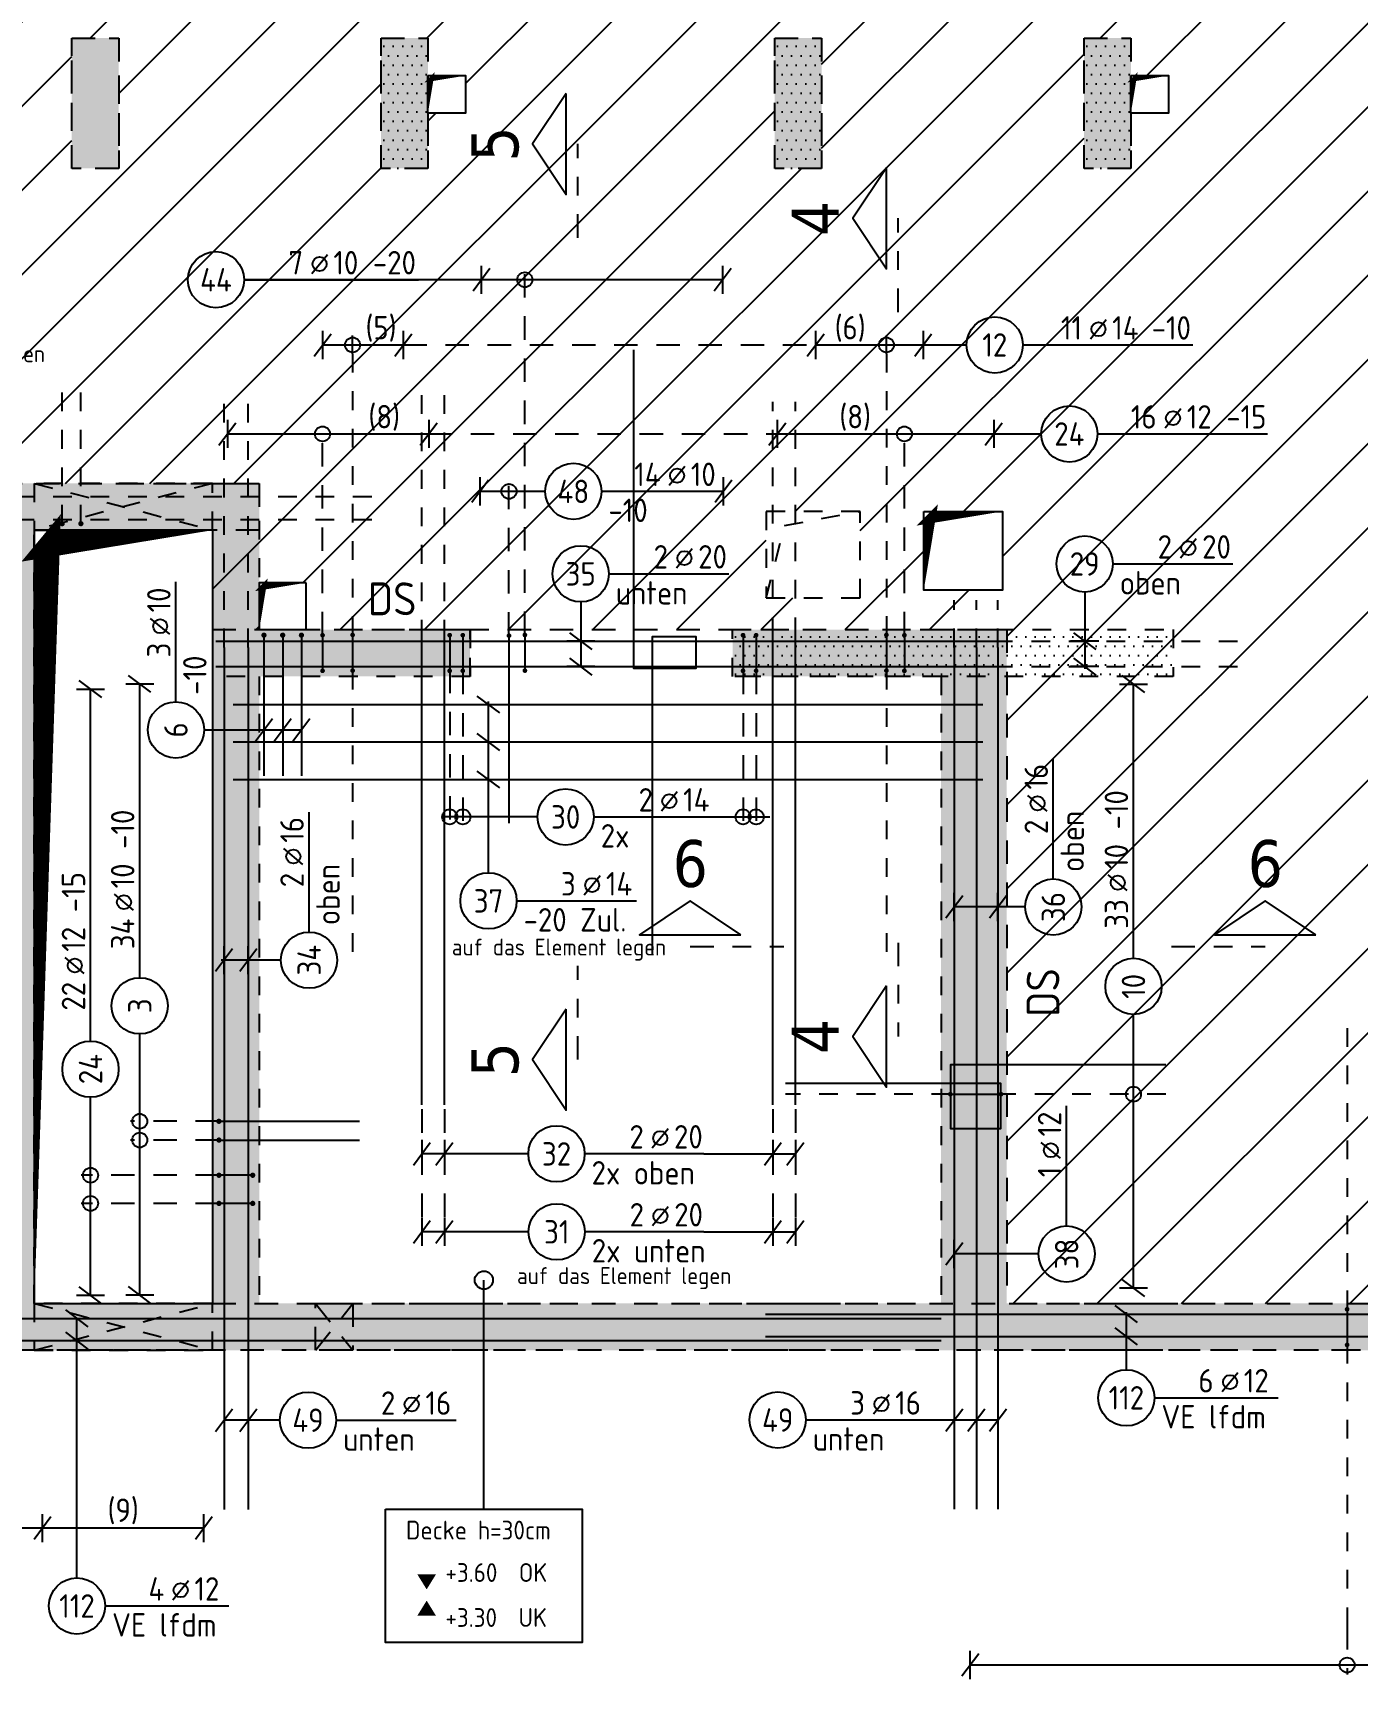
# Model space of a CAD drawing. Extents: x -19 to 96, y 0 to 49.
# Drawn here: x 24.77 to 31.84, y 21.91 to 30.69 of the extents above; entities that cross this region are included whole.
import ezdxf
from ezdxf.enums import TextEntityAlignment as Align

# ---------------------------------------------------------------- set-up
doc = ezdxf.new("R2010")
doc.units = 0
doc.header["$LTSCALE"] = 0.5
for name, pattern in [('AUSGEZOGEN', [1000.01, 1000, 0.01]), ('DOT', [0.175, 0.05, -0.125]), ('HIDDEN', [0.375, 0.25, -0.125]), ('HIDDEN2', [0.187, 0.125, -0.062]), ('PUNKT', [0.175, 0.05, -0.125]), ('STRICHPUNKT2', [0.55, 0.25, -0.125, 0.05, -0.125]), ('VERDECKT', [0.375, 0.25, -0.125])]:
    doc.linetypes.add(name, pattern=pattern)
for name, color, linetype in [('BETON', 7, 'Continuous'), ('BZ', 7, 'Continuous'), ('DD', 7, 'Continuous'), ('DRUEBER', 7, 'Continuous'), ('EG', 7, 'Continuous'), ('grau_dunkel', 7, 'Continuous'), ('grau_hell', 7, 'Continuous'), ('grau_mittel', 7, 'Continuous'), ('koten', 7, 'Continuous'), ('OBJEKT', 7, 'Continuous'), ('RND', 7, 'Continuous'), ('SCHATTEN', 7, 'Continuous'), ('SCHNITTE', 7, 'Continuous'), ('SCHRAFF', 7, 'Continuous'), ('TEXT', 7, 'Continuous'), ('VERDECKT', 7, 'Continuous'), ('WD', 7, 'Continuous')]:
    doc.layers.add(name, color=color, linetype=linetype)
doc.layers.add('NOPLOT', color=7, linetype='Continuous', plot=False)
doc.styles.add('helv', font='tahoma.ttf')
doc.styles.add('txt', font='isocp.shx')
pattern_1 = [(0, (-68.37773, 378.069226), (0.025, 0.05), [0, -0.05])]

# ---------------------------------------------------------------- blocks, each defined once
blk = doc.blocks.new('okrd_o')
at = {"layer": 'koten', "color": 7, "linetype": 'Continuous'}
blk.add_solid([(-0.125, 0.202), (0.125, 0.202), (0, 0)], dxfattribs=at)
at = {"layer": 'koten', "style": 'txt'}
blk.add_attdef('OKRD', (0.25, 0.1), '', height=0.25, dxfattribs=at)
blk = doc.blocks.new('okrd_u')
at = {"layer": 'koten', "color": 7, "linetype": 'Continuous'}
blk.add_solid([(-0.125, -0.202), (0.125, -0.202), (0, 0)], dxfattribs=at)
at = {"layer": 'koten', "style": 'txt'}
blk.add_attdef('OKRD', (0.25, -0.35), '', height=0.25, dxfattribs=at)
blk = doc.blocks.new('RND_LEI')
at = {"layer": 'RND', "color": 7, "linetype": 'Continuous'}
blk.add_line((1.022, 0.066), (1.19, 0.27), dxfattribs=at)
for centre, radius in [((0, 0), 0.3), ((1.106, 0.168), 0.075)]:
    blk.add_circle(centre, radius, dxfattribs=at)
at = {"layer": 'RND', "color": 7, "linetype": 'Continuous', "style": 'txt'}
blk.add_attdef('ANZ', text='', height=0.25, dxfattribs=at).set_placement((0.931, 0.057), align=Align.RIGHT)
for tag, p in [('DUM', (1.253, 0.057)), ('ABSTD', (1.674, 0.057)), ('POSTXT', (0.374, -0.327))]:
    blk.add_attdef(tag, p, '', height=0.25, dxfattribs=at)
blk.add_attdef('POSL', text='', height=0.25, dxfattribs=at).set_placement((0, 0), align=Align.MIDDLE)
blk = doc.blocks.new('lei_gre')
at = {"layer": 'RND', "color": 7, "linetype": 'Continuous'}
for p, q in [((-0.09, -0.12), (0.09, 0.12)), ((0, 0.15), (0, -0.15))]:
    blk.add_line(p, q, dxfattribs=at)
blk = doc.blocks.new('SCHN-1')
at = {"layer": 'SCHNITTE', "color": 5, "linetype": 'Continuous'}
blk.add_lwpolyline([(0.54, 0.125), (0, 0.485), (-0.54, 0.125)], close=True, dxfattribs=at)
at = {"layer": 'SCHNITTE', "color": 6, "linetype": 'Continuous', "style": 'helv'}
blk.add_attdef('SCHN-1', text='', height=0.5, dxfattribs=at).set_placement((0, 0.635), align=Align.CENTER)

msp = doc.modelspace()

# ---------------------------------------------------------------- hatches: boundary and pattern name
at = {"layer": 'grau_hell', "linetype": 'AUSGEZOGEN'}
h = msp.add_hatch(dxfattribs=at)
h.set_pattern_fill('ANSI31', color=9, scale=0.1, style=0, double=1)
h.set_pattern_definition([(45, (0.70277, 0), (-0.2245064, 0.2245064), [])])
h.paths.add_polyline_path([(18.0072, 31.697), (18.0072, 37.8627), (16.6822, 37.8627), (16.6822, 36.6227), (16.6822, 35.4877), (16.6822, 31.0327), (16.8722, 31.0327), (16.8722, 30.8527), (16.6822, 30.8527), (16.6822, 29.9127), (16.6822, 28.2877), (21.5772, 28.2877), (21.9772, 28.2877), (22.3322, 28.2877), (23.2172, 28.2877), (25.9822, 28.2877), (25.9822, 28.0377), (25.7322, 28.0377), (25.7322, 27.5077), (25.9822, 27.5077), (25.9822, 27.7577), (26.2322, 27.7577), (26.2322, 27.5077), (29.9697, 27.5077), (29.9697, 23.9127), (36.8572, 23.9127), (36.8572, 27.6877), (36.4072, 27.6877), (36.4072, 28.1377), (36.8572, 28.1377), (36.8572, 28.2877), (38.4872, 28.2877), (39.0872, 28.2877), (41.6322, 28.2877), (41.6322, 28.8377), (41.6322, 29.9127), (41.6322, 30.1627), (42.6822, 30.1627), (42.6822, 35.4877), (42.6822, 36.6227), (42.6822, 37.8627), (41.3822, 37.8627), (41.3822, 31.697)])
h.paths.add_polyline_path([(25.2322, 30.6627), (25.2322, 29.9677), (24.9822, 29.9677), (24.9822, 30.6627)], flags=16)
h.paths.add_polyline_path([(26.6322, 30.6627), (26.8822, 30.6627), (26.8822, 30.4627), (27.0822, 30.4627), (27.0822, 30.2627), (26.8822, 30.2627), (26.8822, 29.9677), (26.6322, 29.9677)], flags=16)
h.paths.add_polyline_path([(24.3172, 31.0327), (24.3172, 30.8527), (24.1372, 30.8527), (24.1372, 31.0327)], flags=16)
h.paths.add_polyline_path([(23.9772, 31.0327), (23.9772, 30.8527), (23.7972, 30.8527), (23.7972, 31.0327)], flags=16)
h.paths.add_polyline_path([(23.1322, 30.6627), (23.1322, 29.9677), (22.8822, 29.9677), (22.8822, 30.6627)], flags=16)
h.paths.add_polyline_path([(28.7322, 30.6627), (28.9822, 30.6627), (28.9822, 29.9677), (28.7322, 29.9677)], flags=16)
h.paths.add_polyline_path([(28.6872, 28.1377), (29.1872, 28.1377), (29.1872, 27.6777), (28.6872, 27.6777)], flags=16)
h.paths.add_polyline_path([(21.4822, 30.6627), (21.4822, 29.9677), (21.2322, 29.9677), (21.2322, 30.6627)], flags=16)
h.paths.add_polyline_path([(30.3822, 30.6627), (30.6322, 30.6627), (30.6322, 30.4627), (30.8322, 30.4627), (30.8322, 30.2627), (30.6322, 30.2627), (30.6322, 29.9677), (30.3822, 29.9677)], flags=16)
h.paths.add_polyline_path([(29.5272, 28.1377), (29.9472, 28.1377), (29.9472, 27.7177), (29.5272, 27.7177)], flags=16)
h.paths.add_polyline_path([(31.2922, 31.0327), (31.4722, 31.0327), (31.4722, 30.8527), (31.2922, 30.8527)], flags=16)
h.paths.add_polyline_path([(31.6372, 31.0327), (31.8172, 31.0327), (31.8172, 30.8527), (31.6372, 30.8527)], flags=16)
h.paths.add_polyline_path([(19.3822, 30.6627), (19.3822, 29.9677), (19.1322, 29.9677), (19.1322, 30.6627)], flags=16)
h.paths.add_polyline_path([(32.4822, 30.6627), (32.7322, 30.6627), (32.7322, 29.9677), (32.4822, 29.9677)], flags=16)
h.paths.add_polyline_path([(32.5072, 28.1377), (33.0072, 28.1377), (33.0072, 27.6377), (32.5072, 27.6377)], flags=16)
h.paths.add_polyline_path([(17.5416, 30.7777), (17.5416, 30.5977), (17.3616, 30.5977), (17.3616, 30.7777)], flags=16)
h.paths.add_polyline_path([(34.1322, 30.6627), (34.3822, 30.6627), (34.3822, 29.9677), (34.1322, 29.9677)], flags=16)
h.paths.add_polyline_path([(33.9122, 28.0777), (34.2122, 28.0777), (34.2122, 27.7777), (33.9122, 27.7777)], flags=16)
h.paths.add_polyline_path([(36.2322, 30.6627), (36.4822, 30.6627), (36.4822, 29.9677), (36.2322, 29.9677)], flags=16)
h.paths.add_polyline_path([(37.8822, 30.6627), (38.1322, 30.6627), (38.1322, 29.9677), (37.8822, 29.9677)], flags=16)
h.paths.add_polyline_path([(38.7972, 31.0327), (38.9772, 31.0327), (38.9772, 30.8527), (38.7972, 30.8527)], flags=16)
h.paths.add_polyline_path([(39.1372, 31.0327), (39.3172, 31.0327), (39.3172, 30.8527), (39.1372, 30.8527)], flags=16)
h.paths.add_polyline_path([(39.9822, 30.6627), (40.2322, 30.6627), (40.2322, 29.9677), (39.9822, 29.9677)], flags=16)
h.paths.add_polyline_path([(41.8216, 30.7777), (42.0016, 30.7777), (42.0016, 30.5977), (41.8216, 30.5977)], flags=16)
at = {"layer": 'grau_hell'}
h = msp.add_hatch(color=9, dxfattribs=at)
h.paths.add_polyline_path([(27.1072, 27.2577), (27.1072, 27.5077), (25.7322, 27.5077), (25.7322, 27.2577)])
h.paths.add_polyline_path([(29.6197, 27.2577), (29.6197, 23.9127), (29.9697, 23.9127), (29.9697, 27.5077), (28.5072, 27.5077), (28.5072, 27.2577)])
at = {"layer": 'grau_mittel'}
h = msp.add_hatch(color=61, dxfattribs=at)
h.paths.add_polyline_path([(25.2322, 30.6627), (24.9822, 30.6627), (24.9822, 29.9677), (25.2322, 29.9677)])
h.paths.add_polyline_path([(23.1322, 30.6627), (22.8822, 30.6627), (22.8822, 29.9677), (23.1322, 29.9677)])
h.paths.add_polyline_path([(21.4822, 30.6627), (21.2322, 30.6627), (21.2322, 29.9677), (21.4822, 29.9677)])
h.paths.add_polyline_path([(19.1322, 29.9677), (19.3822, 29.9677), (19.3822, 30.6627), (19.1322, 30.6627)])
h = msp.add_hatch(color=61, dxfattribs=at)
h.paths.add_polyline_path([(40.2322, 30.6627), (39.9822, 30.6627), (39.9822, 29.9677), (40.2322, 29.9677)])
h.paths.add_polyline_path([(37.8822, 29.9677), (38.1322, 29.9677), (38.1322, 30.6627), (37.8822, 30.6627)])
h.paths.add_polyline_path([(36.4822, 30.6627), (36.2322, 30.6627), (36.2322, 29.9677), (36.4822, 29.9677)])
h.paths.add_polyline_path([(34.3822, 30.6627), (34.1322, 30.6627), (34.1322, 29.9677), (34.3822, 29.9677)])
h.paths.add_polyline_path([(32.7322, 30.6627), (32.4822, 30.6627), (32.4822, 29.9677), (32.7322, 29.9677)])
h.paths.add_polyline_path([(28.9822, 30.6627), (28.7322, 30.6627), (28.7322, 29.9677), (28.9822, 29.9677)])
h.paths.add_polyline_path([(26.8822, 30.6627), (26.6322, 30.6627), (26.6322, 29.9677), (26.8822, 29.9677)])
for points in [[(30.3822, 29.9677), (30.6322, 29.9677), (30.6322, 30.6627), (30.3822, 30.6627)], [(37.1072, 25.8877), (37.2572, 25.8877), (37.2572, 26.1377), (37.1072, 26.1377), (37.1072, 28.0377), (38.4872, 28.0377), (38.4872, 28.2877), (36.8572, 28.2877), (36.8572, 23.9127), (25.7322, 23.9127), (24.7822, 23.9127), (24.7822, 28.0377), (25.7322, 28.0377), (25.9822, 28.0377), (25.9822, 28.2877), (23.2172, 28.2877), (23.2172, 28.0377), (23.3672, 28.0377), (23.3672, 26.8477), (20.5172, 26.8477), (20.5172, 28.0377), (21.5772, 28.0377), (21.5772, 28.2877), (13.9322, 28.2877), (13.9322, 23.6627), (14.3322, 23.6627), (14.3322, 23.9127), (14.1822, 23.9127), (14.1822, 28.0377), (20.2672, 28.0377), (20.2672, 23.9127), (20.1172, 23.9127), (20.1172, 23.6627), (20.6672, 23.6627), (20.6672, 23.9127), (20.5172, 23.9127), (20.5172, 26.5977), (23.6172, 26.5977), (23.6172, 28.0377), (24.5322, 28.0377), (24.5322, 23.9127), (23.6172, 23.9127), (21.6772, 23.9127), (21.6772, 23.6627), (37.2572, 23.6627), (37.2572, 23.9127), (37.1072, 23.9127)]]:
    msp.add_hatch(color=61, dxfattribs=at).paths.add_polyline_path(points)
at = {"layer": 'SCHRAFF', "linetype": 'AUSGEZOGEN'}
h = msp.add_hatch(dxfattribs=at)
h.set_pattern_fill('DOTS', scale=0.8, double=1)
h.set_pattern_definition(pattern_1)
h.paths.add_polyline_path([(19.3822, 30.6627), (19.1322, 30.6627), (19.1322, 29.9677), (19.3822, 29.9677)])
h.paths.add_polyline_path([(21.4822, 30.6627), (21.2322, 30.6627), (21.2322, 29.9677), (21.4822, 29.9677)])
h.paths.add_polyline_path([(23.1322, 30.6627), (22.8822, 30.6627), (22.8822, 29.9677), (23.1322, 29.9677)])
h.paths.add_polyline_path([(25.2322, 30.6627), (24.9822, 30.6627), (24.9822, 29.9677), (25.2322, 29.9677)])
h = msp.add_hatch(dxfattribs=at)
h.set_pattern_fill('DOTS', scale=0.8, double=1)
h.set_pattern_definition(pattern_1)
h.paths.add_polyline_path([(26.8822, 30.6627), (26.6322, 30.6627), (26.6322, 29.9677), (26.8822, 29.9677)])
h.paths.add_polyline_path([(28.9822, 30.6627), (28.7322, 30.6627), (28.7322, 29.9677), (28.9822, 29.9677)])
h.paths.add_polyline_path([(30.6322, 30.6627), (30.3822, 30.6627), (30.3822, 29.9677), (30.6322, 29.9677)])
h = msp.add_hatch(dxfattribs=at)
h.set_pattern_fill('DOTS', scale=0.8, double=1)
h.set_pattern_definition(pattern_1)
h.paths.add_polyline_path([(22.3322, 28.2877), (13.9322, 28.2877), (13.9322, 23.6627), (14.3319, 23.6627), (14.3319, 23.9127), (14.1822, 23.9127), (14.1822, 28.0377), (20.2672, 28.0377), (20.2672, 23.9127), (20.1172, 23.9127), (20.1172, 23.6627), (20.6672, 23.6627), (20.6672, 23.9127), (20.5172, 23.9127), (20.5172, 26.5977), (23.3672, 26.5977), (23.3672, 23.9127), (21.6772, 23.9127), (21.6772, 23.6627), (34.6022, 23.6627), (34.6022, 23.9127), (25.9822, 23.9127), (25.9822, 27.2577), (27.1072, 27.2577), (27.1072, 27.5077), (25.9822, 27.5077), (25.9822, 28.2877), (23.2172, 28.2877), (23.2172, 28.0377), (23.3672, 28.0377), (23.3672, 26.8477), (20.5172, 26.8477), (20.5172, 28.0377), (22.3322, 28.0377)])
h.paths.add_polyline_path([(23.6172, 28.0377), (24.5322, 28.0377), (24.5322, 23.9127), (23.6172, 23.9127)], flags=16)
h.paths.add_polyline_path([(24.7822, 28.0377), (25.7322, 28.0377), (25.7322, 23.9127), (24.7822, 23.9127)], flags=16)
h = msp.add_hatch(dxfattribs=at)
h.set_pattern_fill('DOTS', scale=0.8, double=1)
h.set_pattern_definition(pattern_1)
h.paths.add_polyline_path([(30.8572, 27.5077), (28.5072, 27.5077), (28.5072, 27.2577), (30.8572, 27.2577)])

# ---------------------------------------------------------------- linework, layer by layer
at = {"layer": 'BETON', "color": 6, "linetype": 'AUSGEZOGEN', "lineweight": -2}
for p, q in [((25.7322, 28.0377), (24.7822, 28.0377)), ((24.7822, 28.0377), (24.7822, 23.9127)), ((24.7822, 23.9127), (25.7322, 23.9127))]:
    msp.add_line(p, q, dxfattribs=at)
at = {"layer": 'BETON', "color": 6, "linetype": 'AUSGEZOGEN'}
msp.add_line((25.7322, 28.0377), (25.7322, 23.9127), dxfattribs=at)
at = {"layer": 'BZ', "color": 102, "linetype": 'PUNKT'}
for p, q in [((24.7822, 28.2877), (25.7322, 28.0377)), ((25.7322, 28.2877), (24.7822, 28.0377)), ((24.7822, 23.6627), (25.7322, 23.9127)), ((24.7822, 23.9127), (25.7322, 23.6627))]:
    msp.add_line(p, q, dxfattribs=at)
for points in [[(24.7822, 28.0377), (25.7322, 28.0377), (25.7322, 28.2877), (24.7822, 28.2877)], [(24.7822, 23.6627), (25.7322, 23.6627), (25.7322, 23.9127), (24.7822, 23.9127)]]:
    msp.add_lwpolyline(points, close=True, dxfattribs=at)
at = {"layer": 'DD', "color": 7, "linetype": 'HIDDEN2'}
for p, q in [((28.7846, 28.0629), (29.1872, 28.1377)), ((28.6872, 27.6777), (28.7846, 28.0629))]:
    msp.add_line(p, q, dxfattribs=at)
at = {"layer": 'DD', "color": 7, "linetype": 'AUSGEZOGEN'}
for points in [[(26.8822, 30.4627), (27.0822, 30.4627), (27.0822, 30.2627), (26.8822, 30.2627)], [(30.6322, 30.4627), (30.8322, 30.4627), (30.8322, 30.2627), (30.6322, 30.2627)], [(29.5272, 28.1377), (29.9472, 28.1377), (29.9472, 27.7177), (29.5272, 27.7177)], [(26.2322, 27.7577), (25.9822, 27.7577), (25.9822, 27.5077), (26.2322, 27.5077)]]:
    msp.add_lwpolyline(points, close=True, dxfattribs=at)
at = {"layer": 'DD', "color": 7, "linetype": 'HIDDEN2'}
msp.add_lwpolyline([(29.1872, 28.1377), (28.6872, 28.1377), (28.6872, 27.6777), (29.1872, 27.6777)], close=True, dxfattribs=at)
at = {"layer": 'DRUEBER', "color": 7, "linetype": 'PUNKT'}
for p, q in [((27.1072, 27.2577), (27.1072, 27.5077)), ((28.5072, 27.2577), (28.5072, 27.5077)), ((27.1072, 27.2577), (25.7322, 27.2577)), ((29.6197, 27.2577), (28.5072, 27.2577)), ((29.6197, 27.2577), (29.6197, 23.9127))]:
    msp.add_line(p, q, dxfattribs=at)
at = {"layer": 'EG', "color": 0, "linetype": 'DOT', "lineweight": -2}
for p, q in [((23.2172, 28.2877), (25.9822, 28.2877)), ((25.9822, 28.2877), (25.9822, 27.5077)), ((24.7822, 28.0377), (25.7322, 28.0377)), ((24.7822, 23.9127), (24.7822, 28.0377)), ((25.7322, 28.0377), (25.7322, 23.9127)), ((25.9822, 27.5077), (27.1072, 27.5077)), ((27.1072, 27.5077), (27.1072, 27.2577)), ((28.5072, 27.5077), (30.8572, 27.5077)), ((28.5072, 27.2577), (28.5072, 27.5077)), ((30.8572, 27.5077), (30.8572, 27.2577)), ((27.1072, 27.2577), (25.9822, 27.2577)), ((25.9822, 27.2577), (25.9822, 23.9127)), ((30.8572, 27.2577), (28.5072, 27.2577)), ((25.7322, 23.9127), (24.7822, 23.9127)), ((25.9822, 23.9127), (34.6022, 23.9127)), ((34.6022, 23.6627), (21.6772, 23.6627))]:
    msp.add_line(p, q, dxfattribs=at)
for points in [[(24.9822, 30.6627), (25.2322, 30.6627), (25.2322, 29.9677), (24.9822, 29.9677)], [(26.6322, 30.6627), (26.8822, 30.6627), (26.8822, 29.9677), (26.6322, 29.9677)], [(28.7322, 30.6627), (28.9822, 30.6627), (28.9822, 29.9677), (28.7322, 29.9677)], [(30.3822, 30.6627), (30.6322, 30.6627), (30.6322, 29.9677), (30.3822, 29.9677)]]:
    msp.add_lwpolyline(points, close=True, dxfattribs=at)
at = {"layer": 'grau_dunkel', "color": 21}
msp.add_lwpolyline([(24.7822, 23.9127, 0, 0.1388, 0), (24.8516, 28.0365, 0, 0, 0), (24.7885, 27.9605, 0.1549, 0, 0), (25.7322, 28.0377, 0, 0, 0)], format="xyseb", dxfattribs=at)
at = {"layer": 'NOPLOT', "color": 191, "linetype": 'Continuous'}
for points in [[(28.0807, 25.7704), (28.0807, 27.4704), (28.3107, 27.4704), (28.3107, 27.3004), (27.9807, 27.3004), (27.9807, 29.0004)], [(30.819, 25.1864), (29.669, 25.1864), (29.669, 24.8464), (29.939, 24.8464), (29.939, 25.0864), (28.789, 25.0864)]]:
    msp.add_lwpolyline(points, dxfattribs=at)
at = {"layer": 'OBJEKT', "color": 1, "linetype": 'AUSGEZOGEN'}
msp.add_line((27.1805, 22.816), (27.1805, 24.0372), dxfattribs=at)
msp.add_lwpolyline([(26.6558, 22.816), (27.7052, 22.816), (27.7052, 22.1047), (26.6558, 22.1047)], close=True, dxfattribs=at)
msp.add_circle((27.1805, 24.0372), 0.0485, dxfattribs=at)
at = {"layer": 'RND', "color": 102, "linetype": 'VERDECKT'}
for p, q in [((27.3992, 27.4789), (27.3992, 29.4238)), ((26.4803, 28.9789), (26.4803, 29.076)), ((29.3278, 28.9789), (29.3278, 29.076)), ((26.3197, 27.4777), (26.3197, 28.6014)), ((29.4239, 27.4777), (29.4239, 28.6014)), ((27.3145, 27.4752), (27.3145, 28.2948)), ((26.9981, 27.2938), (26.9981, 26.4583)), ((27.0681, 27.2875), (27.0681, 26.4583)), ((28.5629, 27.2875), (28.5629, 26.4583)), ((28.6329, 27.2875), (28.6329, 26.4583)), ((26.8496, 24.9484), (26.8496, 24.2948)), ((26.9696, 24.9484), (26.9696, 24.2948)), ((28.7222, 24.9484), (28.7222, 24.2948)), ((28.8422, 24.9484), (28.8422, 24.2948)), ((25.7672, 24.8843), (25.2946, 24.8843)), ((25.7672, 24.7843), (25.2946, 24.7843)), ((25.7673, 24.5964), (25.032, 24.5964)), ((25.7673, 24.4464), (25.032, 24.4464)), ((31.7856, 22.1914), (31.7856, 21.9337))]:
    msp.add_line(p, q, dxfattribs=at)
at = {"layer": 'RND', "color": 7, "linetype": 'AUSGEZOGEN'}
for p, q in [((27.1676, 29.3738), (25.9012, 29.3738)), ((25.9012, 29.3738), (26.8324, 29.3738)), ((28.4546, 29.3738), (27.1676, 29.3738)), ((26.3204, 29.026), (26.7507, 29.026)), ((28.9502, 29.026), (29.5239, 29.026)), ((29.5239, 29.026), (29.756, 29.026)), ((30.056, 29.026), (30.9622, 29.026)), ((25.8122, 28.5514), (26.8861, 28.5514)), ((28.7458, 28.5514), (29.9004, 28.5514)), ((29.9004, 28.5514), (30.1538, 28.5514)), ((30.4538, 28.5514), (31.3601, 28.5514)), ((27.5079, 28.2448), (27.1609, 28.2448)), ((28.4588, 28.2448), (27.8079, 28.2448)), ((30.5357, 27.8578), (31.1757, 27.8578)), ((25.5375, 27.1224), (25.5375, 27.7624)), ((27.8472, 27.8048), (28.4872, 27.8048)), ((25.082, 25.3126), (25.082, 27.1904)), ((25.3446, 25.6505), (25.3446, 27.2182)), ((30.6459, 25.7543), (30.6459, 27.2168)), ((30.2182, 26.1776), (30.2182, 26.8176)), ((26.248, 25.8939), (26.248, 26.5339)), ((27.7668, 26.5083), (28.4068, 26.5083)), ((27.3552, 26.0603), (27.9952, 26.0603)), ((30.6459, 23.9953), (30.6459, 25.4543)), ((25.3446, 23.9578), (25.3446, 25.3505)), ((25.082, 23.9564), (25.082, 25.0126)), ((30.2893, 24.3267), (30.2893, 24.9667)), ((28.3531, 24.7106), (27.7181, 24.7106)), ((28.3542, 24.2948), (27.7192, 24.2948)), ((30.758, 23.4093), (31.418, 23.4093)), ((26.3924, 23.2901), (27.0324, 23.2901)), ((28.8981, 23.291), (29.5381, 23.291)), ((25.6864, 22.7138), (24.8261, 22.7138)), ((25.1599, 22.2988), (25.8199, 22.2988)), ((32.5947, 21.9837), (29.7753, 21.9837))]:
    msp.add_line(p, q, dxfattribs=at)
at = {"layer": 'RND', "color": 7, "linetype": 'VERDECKT'}
for p, q in [((26.7507, 29.026), (28.9502, 29.026)), ((26.8861, 28.5514), (28.7458, 28.5514)), ((24.8261, 22.7138), (24.5087, 22.7138))]:
    msp.add_line(p, q, dxfattribs=at)
at = {"layer": 'RND', "color": 1, "linetype": 'HIDDEN2'}
for p, q in [((26.8496, 27.4591), (26.8496, 28.7577)), ((26.9696, 27.4591), (26.9696, 28.7577)), ((28.7222, 27.4727), (28.7222, 28.7227)), ((28.8422, 27.4727), (28.8422, 28.7227)), ((29.6901, 27.4127), (29.6901, 27.6653)), ((29.808, 27.4127), (29.808, 27.6653)), ((29.9227, 27.4127), (29.9227, 27.6653))]:
    msp.add_line(p, q, dxfattribs=at)
at = {"layer": 'RND', "color": 102, "linetype": 'AUSGEZOGEN'}
for p, q in [((30.3857, 27.7078), (30.3857, 27.2982)), ((27.6972, 27.6548), (27.6972, 27.3099)), ((27.2052, 26.2103), (27.2052, 27.1233)), ((25.6875, 26.9724), (26.2072, 26.9724)), ((27.4668, 26.5083), (26.9579, 26.5083)), ((27.7668, 26.5083), (28.7067, 26.5083)), ((30.0682, 26.0276), (29.6901, 26.0276)), ((26.098, 25.7439), (25.7791, 25.7439)), ((27.4181, 24.7106), (26.8496, 24.7106)), ((28.3531, 24.7106), (28.8422, 24.7106)), ((27.4192, 24.2948), (26.8496, 24.2948)), ((28.3542, 24.2948), (28.8422, 24.2948)), ((30.1393, 24.1767), (29.6901, 24.1767)), ((25.0099, 22.4488), (25.0099, 23.8331)), ((30.608, 23.5593), (30.608, 23.8661)), ((26.0924, 23.2901), (25.7942, 23.2901)), ((29.5381, 23.291), (29.9227, 23.291))]:
    msp.add_line(p, q, dxfattribs=at)
at = {"layer": 'RND', "color": 1, "linetype": 'DOT'}
for points in [[(26.4803, 28.9789), (26.4803, 27.4789)], [(29.3278, 28.9789), (29.3278, 27.4789)], [(26.4803, 27.2887), (26.4803, 25.7887)], [(29.3278, 27.2887), (29.3278, 25.7887)], [(31.7856, 25.3816), (31.7856, 23.8816)], [(29.669, 25.0288), (28.789, 25.0288)], [(30.819, 25.0288), (29.939, 25.0288)], [(31.7856, 23.6914), (31.7856, 22.1914)]]:
    msp.add_lwpolyline(points, dxfattribs=at)
at = {"layer": 'RND', "color": 1, "linetype": 'HIDDEN2'}
for points in [[(24.9308, 28.0727), (24.9308, 28.8227)], [(25.0308, 28.0727), (25.0308, 28.8227)], [(25.7942, 27.4127), (25.7942, 28.8127)], [(25.9237, 27.4127), (25.9237, 28.8127)], [(26.5822, 28.2158), (23.0172, 28.2158)], [(26.5822, 28.0923), (23.0172, 28.0923)], [(29.9013, 27.4456), (31.2513, 27.4456)], [(29.9013, 27.3099), (31.2513, 27.3099)]]:
    msp.add_lwpolyline(points, dxfattribs=at)
at = {"layer": 'RND', "color": 7, "linetype": 'AUSGEZOGEN'}
for points, const_width in [([(24.9378, 28.0727, -1), (24.9238, 28.0727, -1)], 0.014), ([(25.0378, 28.0727, -1), (25.0238, 28.0727, -1)], 0.014), ([(26.0142, 27.4777, 1), (26.0002, 27.4777, 1)], 0.014), ([(26.1142, 27.4777, 1), (26.1002, 27.4777, 1)], 0.014), ([(26.2142, 27.4777, 1), (26.2002, 27.4777, 1)], 0.014), ([(26.3197, 27.4839, 1), (26.3197, 27.4714, 1)], 0.0125), ([(26.4803, 27.4851, 1), (26.4803, 27.4726, 1)], 0.0125), ([(26.9981, 27.4839, 1), (26.9981, 27.4714, 1)], 0.0125), ([(27.0681, 27.4839, 1), (27.0681, 27.4714, 1)], 0.0125), ([(27.3082, 27.4752, 1), (27.3207, 27.4752, 1)], 0.0125), ([(27.3992, 27.4851, 1), (27.3992, 27.4726, 1)], 0.0125), ([(28.5629, 27.4839, 1), (28.5629, 27.4714, 1)], 0.0125), ([(28.6329, 27.4839, 1), (28.6329, 27.4714, 1)], 0.0125), ([(29.3278, 27.4851, 1), (29.3278, 27.4726, 1)], 0.0125), ([(29.4239, 27.4839, 1), (29.4239, 27.4714, 1)], 0.0125), ([(26.3197, 27.2938, 1), (26.3197, 27.2813, 1)], 0.0125), ([(26.4803, 27.295, 1), (26.4803, 27.2825, 1)], 0.0125), ([(26.9981, 27.2938, 1), (26.9981, 27.2813, 1)], 0.0125), ([(27.0681, 27.2938, 1), (27.0681, 27.2813, 1)], 0.0125), ([(27.3992, 27.295, 1), (27.3992, 27.2825, 1)], 0.0125), ([(28.5629, 27.2938, 1), (28.5629, 27.2813, 1)], 0.0125), ([(28.6329, 27.2938, 1), (28.6329, 27.2813, 1)], 0.0125), ([(29.3278, 27.295, 1), (29.3278, 27.2825, 1)], 0.0125), ([(29.4239, 27.2938, 1), (29.4239, 27.2813, 1)], 0.0125), ([(29.6627, 25.0288, 1), (29.6752, 25.0288, 1)], 0.0125), ([(29.9327, 25.0288, 1), (29.9452, 25.0288, 1)], 0.0125), ([(25.7672, 24.8773, 1), (25.7672, 24.8913, 1)], 0.014), ([(25.7672, 24.7773, 1), (25.7672, 24.7913, 1)], 0.014), ([(25.7673, 24.5894, -1), (25.7673, 24.6034, -1)], 0.014), ([(25.9472, 24.5894, -1), (25.9472, 24.6034, -1)], 0.014), ([(25.7673, 24.4394, -1), (25.7673, 24.4534, -1)], 0.014), ([(25.9472, 24.4394, -1), (25.9472, 24.4534, -1)], 0.014), ([(31.7856, 23.8878, 1), (31.7856, 23.8753, 1)], 0.0125), ([(31.7856, 23.6977, 1), (31.7856, 23.6852, 1)], 0.0125)]:
    msp.add_lwpolyline(points, format="xyb", close=True, dxfattribs=dict(at, const_width=const_width))
at = {"layer": 'RND', "color": 1, "linetype": 'AUSGEZOGEN'}
for points in [[(25.7513, 27.4456), (29.9013, 27.4456)], [(25.7942, 27.4127), (25.7942, 22.8127)], [(25.9237, 27.4127), (25.9237, 22.8127)], [(26.0072, 27.4777), (26.0072, 26.7277)], [(26.1072, 27.4777), (26.1072, 26.7277)], [(26.2072, 27.4777), (26.2072, 26.7277)], [(26.3197, 27.4777), (26.3197, 27.2875)], [(26.4803, 27.4789), (26.4803, 27.2887)], [(26.8496, 24.9727), (26.8496, 27.4727)], [(26.9696, 24.9727), (26.9696, 27.4727)], [(26.9981, 27.4777), (26.9981, 27.2875)], [(27.0681, 27.4777), (27.0681, 27.2875)], [(27.3145, 27.4752), (27.3145, 26.4752)], [(27.3992, 27.4789), (27.3992, 27.2887)], [(28.5629, 27.4777), (28.5629, 27.2875)], [(28.6329, 27.4777), (28.6329, 27.2875)], [(28.7222, 24.9727), (28.7222, 27.4727)], [(28.8422, 24.9727), (28.8422, 27.4727)], [(29.3278, 27.4789), (29.3278, 27.2887)], [(29.4239, 27.4777), (29.4239, 27.2875)], [(29.6901, 27.4127), (29.6901, 22.8153)], [(29.808, 27.4127), (29.808, 22.8153)], [(29.9227, 27.4127), (29.9227, 22.8153)], [(25.7513, 27.3099), (29.9013, 27.3099)], [(25.8426, 27.108), (29.8426, 27.108)], [(25.8426, 26.908), (29.8426, 26.908)], [(25.8426, 26.708), (29.8426, 26.708)], [(29.669, 25.0288), (29.939, 25.0288)], [(25.7672, 24.8843), (26.5172, 24.8843)], [(25.7672, 24.7843), (26.5172, 24.7843)], [(25.9472, 24.5964), (25.7673, 24.5964)], [(25.9472, 24.4464), (25.7673, 24.4464)], [(22.7672, 23.8331), (29.6197, 23.8331)], [(28.6822, 23.856), (37.7072, 23.856)], [(31.7856, 23.8816), (31.7856, 23.6914)], [(22.7672, 23.7142), (29.6197, 23.7142)], [(28.6822, 23.737), (37.7072, 23.737)]]:
    msp.add_lwpolyline(points, dxfattribs=at)
at = {"layer": 'RND', "color": 7, "linetype": 'AUSGEZOGEN'}
for centre in [(27.3992, 29.3738), (26.4803, 29.026), (29.3278, 29.026), (26.3197, 28.5514), (29.4239, 28.5514), (27.3145, 28.2448), (26.9981, 26.5083), (27.0681, 26.5083), (28.5629, 26.5083), (28.6329, 26.5083), (30.6459, 25.0288), (25.3446, 24.8843), (25.3446, 24.7843), (25.082, 24.5964), (25.082, 24.4464), (31.7856, 21.9837)]:
    msp.add_circle(centre, 0.04, dxfattribs=at)
at = {"layer": 'SCHATTEN', "color": 1, "linetype": 'AUSGEZOGEN'}
for points in [[(26.8822, 30.2627, 0, 0.0326, 0), (26.8984, 30.4614, 0, 0, 0), (26.8835, 30.4464, 0.0326, 0, 0), (27.0822, 30.4627, 0, 0, 0)], [(30.6322, 30.2627, 0, 0.0326, 0), (30.6484, 30.4614, 0, 0, 0), (30.6335, 30.4464, 0.0326, 0, 0), (30.8322, 30.4627, 0, 0, 0)], [(29.9472, 28.1377, 0, 0.0685, 0), (29.53, 28.1036, 0, 0, 0), (29.5613, 28.1349, 0.0685, 0, 0), (29.5272, 27.7177, 0, 0, 0)], [(25.9822, 27.5077, 0, 0.0408, 0), (26.0025, 27.756, 0, 0, 0), (25.9839, 27.7374, 0.0408, 0, 0), (26.2322, 27.7577, 0, 0, 0)]]:
    msp.add_lwpolyline(points, format="xyseb", dxfattribs=at)
at = {"layer": 'SCHNITTE', "color": 5, "linetype": 'STRICHPUNKT2'}
for p, q in [((27.6816, 29.5981), (27.6816, 30.0981)), ((29.3905, 29.2015), (29.3905, 29.7015)), ((29.3905, 25.8373), (29.3905, 25.3373)), ((28.2814, 25.8173), (28.7814, 25.8173)), ((30.849, 25.8173), (31.349, 25.8173)), ((27.6816, 25.2133), (27.6816, 25.7133))]:
    msp.add_line(p, q, dxfattribs=at)
at = {"layer": 'VERDECKT', "color": 7, "linetype": 'VERDECKT', "lineweight": -2}
for p, q in [((24.9822, 30.6627), (25.2322, 30.6627)), ((24.9822, 29.9677), (24.9822, 30.6627)), ((25.2322, 30.6627), (25.2322, 29.9677)), ((26.6322, 30.6627), (26.8822, 30.6627)), ((26.6322, 29.9677), (26.6322, 30.6627)), ((26.8822, 30.6627), (26.8822, 29.9677)), ((28.7322, 30.6627), (28.9822, 30.6627)), ((28.7322, 29.9677), (28.7322, 30.6627)), ((28.9822, 30.6627), (28.9822, 29.9677)), ((30.3822, 30.6627), (30.6322, 30.6627)), ((30.3822, 29.9677), (30.3822, 30.6627)), ((30.6322, 30.6627), (30.6322, 29.9677)), ((25.2322, 29.9677), (24.9822, 29.9677)), ((26.8822, 29.9677), (26.6322, 29.9677)), ((28.9822, 29.9677), (28.7322, 29.9677)), ((30.6322, 29.9677), (30.3822, 29.9677)), ((23.2172, 28.2877), (25.9822, 28.2877)), ((25.9822, 28.2877), (25.9822, 28.0377)), ((25.9822, 28.0377), (25.7322, 28.0377)), ((25.7322, 23.9127), (36.8572, 23.9127)), ((37.2572, 23.6627), (21.6772, 23.6627))]:
    msp.add_line(p, q, dxfattribs=at)
at = {"layer": 'VERDECKT', "color": 7, "linetype": 'VERDECKT'}
for p, q in [((25.7322, 27.5077), (29.9697, 27.5077)), ((29.9697, 27.5077), (29.9697, 23.9127))]:
    msp.add_line(p, q, dxfattribs=at)
at = {"layer": 'WD', "color": 102, "linetype": 'HIDDEN'}
for p, q in [((26.2822, 23.6627), (26.4822, 23.9127)), ((26.2822, 23.9127), (26.4822, 23.6627))]:
    msp.add_line(p, q, dxfattribs=at)
msp.add_lwpolyline([(26.2822, 23.9127), (26.4822, 23.9127), (26.4822, 23.6627), (26.2822, 23.6627)], close=True, dxfattribs=at)

# ---------------------------------------------------------------- block references
at = {"layer": 'koten', "color": 6, "linetype": 'AUSGEZOGEN', "xscale": 0.4, "yscale": 0.4, "zscale": 0.4}
for name, p, values in [('okrd_o', (26.8752, 22.3871), {'OKRD': '+3.60  OK'}), ('okrd_u', (26.8752, 22.3271), {'OKRD': '+3.30  UK'})]:
    msp.add_blockref(name, p, dxfattribs=at).add_auto_attribs(values)
at = {"layer": 'RND', "color": 7, "linetype": 'AUSGEZOGEN', "xscale": 0.5, "yscale": 0.5, "zscale": 0.5}
for p, values in [((25.7512, 29.3738), {'POSL': '44', 'DUM': '10', 'ANZ': '7', 'ABSTD': '-20'}), ((29.906, 29.026), {'POSL': '12', 'DUM': '14', 'ANZ': '11', 'ABSTD': '-10'}), ((30.3038, 28.5514), {'POSL': '24', 'DUM': '12', 'ANZ': '16', 'ABSTD': '-15'}), ((27.6579, 28.2448), {'POSL': '48', 'DUM': '10', 'ANZ': '14', 'POSTXT': '-10'}), ((27.6972, 27.8048), {'POSL': '35', 'DUM': '20', 'ANZ': '2', 'POSTXT': 'unten'}), ((30.3857, 27.8578), {'POSL': '29', 'DUM': '20', 'ANZ': '2', 'POSTXT': 'oben'}), ((27.6168, 26.5083), {'POSL': '30', 'DUM': '14', 'ANZ': '2', 'POSTXT': '2x'}), ((27.2052, 26.0603), {'POSL': '37', 'DUM': '14', 'ANZ': '3', 'POSTXT': '-20 Zul.'}), ((27.5681, 24.7106), {'POSL': '32', 'DUM': '20', 'ANZ': '2', 'POSTXT': '2x oben'}), ((27.5692, 24.2948), {'POSL': '31', 'DUM': '20', 'ANZ': '2', 'POSTXT': '2x unten'}), ((30.608, 23.4093), {'POSL': '112', 'DUM': '12', 'ANZ': '6', 'POSTXT': 'VE lfdm'}), ((26.2424, 23.2901), {'POSL': '49', 'DUM': '16', 'ANZ': '2', 'POSTXT': 'unten'}), ((28.7481, 23.291), {'POSL': '49', 'DUM': '16', 'ANZ': '3', 'POSTXT': 'unten'}), ((25.0099, 22.2988), {'POSL': '112', 'DUM': '12', 'ANZ': '4', 'POSTXT': 'VE lfdm'})]:
    msp.add_blockref('RND_LEI', p, dxfattribs=at).add_auto_attribs(values)
for p, rotation in [((27.1676, 29.3738), 180), ((28.4546, 29.3738), 180), ((27.1609, 28.2448), 180), ((28.4588, 28.2448), 180), ((25.082, 27.1904), 90), ((25.3446, 27.2182), 90), ((30.6459, 27.2168), 90), ((25.082, 23.9564), 90), ((25.3446, 23.9578), 90), ((30.6459, 23.9953), 90), ((24.8261, 22.7138), 180), ((25.6864, 22.7138), 180), ((29.7753, 21.9837), 180)]:
    msp.add_blockref('lei_gre', p, dxfattribs=dict(at, rotation=rotation))
for p in [(26.3204, 29.026), (26.7507, 29.026), (28.9502, 29.026), (29.5239, 29.026), (25.8122, 28.5514), (26.8861, 28.5514), (28.7458, 28.5514), (29.9004, 28.5514), (26.0072, 26.9724), (26.1072, 26.9724), (26.2072, 26.9724), (26.8496, 24.7106), (26.9696, 24.7106), (28.7222, 24.7106), (28.8422, 24.7106), (26.8496, 24.2948), (26.9696, 24.2948), (28.7222, 24.2948), (28.8422, 24.2948), (25.7942, 23.2901), (25.9237, 23.2901), (29.6901, 23.291), (29.808, 23.291), (29.9227, 23.291)]:
    msp.add_blockref('lei_gre', p, dxfattribs=at)
at = {"layer": 'RND', "color": 7, "linetype": 'AUSGEZOGEN', "xscale": 0.5, "yscale": 0.5, "zscale": 0.5, "rotation": 90}
for p, values in [((25.5375, 26.9724), {'POSL': '6', 'DUM': '10', 'ANZ': '3', 'POSTXT': '-10'}), ((30.2182, 26.0276), {'POSL': '36', 'DUM': '16', 'ANZ': '2', 'POSTXT': 'oben'}), ((30.6459, 25.6043), {'POSL': '10', 'DUM': '10', 'ANZ': '33', 'ABSTD': '-10'}), ((25.3446, 25.5005), {'POSL': '3', 'DUM': '10', 'ANZ': '34', 'ABSTD': '-10'}), ((26.248, 25.7439), {'POSL': '34', 'DUM': '16', 'ANZ': '2', 'POSTXT': 'oben'}), ((25.082, 25.1626), {'POSL': '24', 'DUM': '12', 'ANZ': '22', 'ABSTD': '-15'}), ((30.2893, 24.1767), {'POSL': '38', 'DUM': '12', 'ANZ': '1'})]:
    msp.add_blockref('RND_LEI', p, dxfattribs=at).add_auto_attribs(values)
at = {"layer": 'RND', "color": 102, "linetype": 'AUSGEZOGEN', "xscale": 0.5, "yscale": 0.5, "zscale": 0.5}
for p, rotation in [((27.6972, 27.4456), 270), ((30.3857, 27.4456), 270), ((27.6972, 27.3099), 270), ((30.3857, 27.3099), 270), ((27.2052, 27.108), 90), ((27.2052, 26.908), 90), ((27.2052, 26.708), 90), ((29.6901, 26.0276), 180), ((29.9227, 26.0276), 180), ((25.7942, 25.7439), 180), ((25.7942, 25.7439), 180), ((25.9237, 25.7439), 180), ((29.6901, 24.1767), 180.0000000000007), ((30.608, 23.856), 90), ((25.0099, 23.8331), 90), ((25.0099, 23.7142), 90), ((30.608, 23.737), 90)]:
    msp.add_blockref('lei_gre', p, dxfattribs=dict(at, rotation=rotation))
at = {"layer": 'SCHNITTE', "color": 5, "linetype": 'STRICHPUNKT2', "xscale": 0.5, "yscale": 0.5, "zscale": 0.5, "rotation": 90}
for p, values in [((27.6816, 30.0981), {'SCHN-1': '5'}), ((29.3905, 29.7015), {'SCHN-1': '4'}), ((29.3905, 25.3373), {'SCHN-1': '4'}), ((27.6816, 25.2133), {'SCHN-1': '5'})]:
    msp.add_blockref('SCHN-1', p, dxfattribs=at).add_auto_attribs(values)
at = {"layer": 'SCHNITTE', "color": 5, "linetype": 'STRICHPUNKT2', "xscale": 0.5, "yscale": 0.5, "zscale": 0.5}
for p in [(28.2814, 25.8173), (31.349, 25.8173)]:
    msp.add_blockref('SCHN-1', p, dxfattribs=at).add_auto_attribs({'SCHN-1': '6'})

# ---------------------------------------------------------------- texts
at = {"layer": 'RND', "color": 7, "linetype": 'AUSGEZOGEN', "style": 'txt'}
for s, p in [('(5)', (26.6317, 29.1185)), ('(6)', (29.1345, 29.1185)), ('(8)', (26.6488, 28.6439)), ('(8)', (29.1612, 28.6439)), ('(9)', (25.2562, 22.8099))]:
    msp.add_text(s, height=0.125, dxfattribs=at).set_placement(p, align=Align.MIDDLE)
at = {"layer": 'TEXT', "color": 102, "linetype": 'AUSGEZOGEN', "style": 'txt'}
for p in [(23.6959, 28.9338), (27.0095, 25.7689), (27.3572, 24.016)]:
    msp.add_text('auf das Element legen', height=0.09, dxfattribs=at).set_placement(p)
at = {"layer": 'TEXT', "color": 1, "linetype": 'AUSGEZOGEN', "style": 'txt'}
for rotation, p in [(0, (26.5613, 27.5844)), (90, (30.2508, 25.4411))]:
    msp.add_text('DS', height=0.175, rotation=rotation, dxfattribs=at).set_placement(p)
msp.add_text('Decke h=30cm', height=0.1, dxfattribs=at).set_placement((26.7647, 22.6535))

doc.saveas('drawing.dxf')
